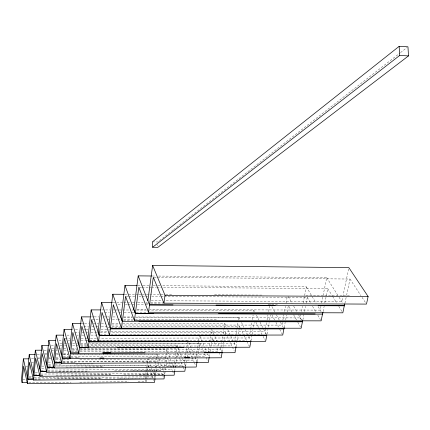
<?xml version="1.0" encoding="UTF-8"?>
<svg xmlns="http://www.w3.org/2000/svg" width="430" height="430" viewBox="0 0 430 430"><rect width="100%" height="100%" fill="white"/><g stroke="black" fill="none" stroke-linecap="round" stroke-linejoin="round"><path stroke-width="0.32" stroke-dasharray="2.15 1.61" d="M145.087 378.722L145.904 372.772M145.996 372.111L147.092 364.172M147.184 363.511L147.818 358.883M138.046 381.625L146.087 381.55L146.442 378.975M146.533 378.33L146.979 375.105M147.065 374.46L147.511 371.24M147.603 370.596L148.312 365.435L55.115 366.032M154.182 374.535L154.461 372.557M154.553 371.902L155.671 363.984M155.762 363.329L156.321 359.373M156.412 358.711L157.068 354.094L71.375 354.471M156.085 371.456L155.144 378.094L148.135 358.84M156.181 370.794L157.305 362.829M163.792 370.149L166.749 349.73L80.265 350.047M139.239 374.637L164.722 374.433L167.109 358.002M173.774 366.865L174.263 363.565M174.36 362.909L176.51 348.402M176.606 347.746L176.999 345.107L89.37 345.36M176.123 362.076L174.859 370.558L166.749 349.73M176.219 361.426L177.482 352.939M184.556 362.017L185.056 358.711M185.158 358.05L187.872 340.205L99.196 340.383M185.712 365.806L187.002 357.362M187.104 356.712L188.394 348.268L189.883 351.842M196.499 353.729L195.693 358.894L184.981 358.953M196.601 353.084L197.311 348.558M197.408 347.913L199.224 336.287M197.139 361.442L199.375 347.187M199.477 346.542L199.988 343.301L90.026 343.581M207.97 352.863L209.641 342.457M209.749 341.807L210.582 336.604M211.001 334.002L211.732 329.45L213.92 334.271M209.297 356.798L210.028 352.267M210.136 351.616L210.867 347.085M210.969 346.435L211.807 341.253M211.909 340.608L212.329 338.018L216.102 346.397M220.848 347.811L221.713 342.56M221.826 341.904L222.692 336.658M223.127 334.029L223.885 329.434M223.992 328.778L224.863 323.532L120.803 323.43M222.267 351.842L223.025 347.3M223.132 346.65L225.073 334.97M225.18 334.32L225.503 332.374L110.999 332.444M234.603 342.441L234.382 343.737L89.838 344.118M234.71 341.796L235.592 336.62M236.032 334.029L236.806 329.498M236.914 328.853L238.016 322.382M238.456 319.791L238.897 317.2L135.735 316.985M236.129 346.548L237.021 341.334M237.134 340.684L237.801 336.771M238.247 334.164L239.252 328.294M239.365 327.644L239.585 326.338L122.813 326.284M249.335 336.658L249.104 337.969L99.873 338.195M249.798 334.029L250.604 329.439M250.717 328.783L251.867 322.226M252.329 319.603L253.136 315.013M253.711 311.734L253.936 310.422L149.43 310.078M250.98 340.872L252.023 334.965M252.136 334.309L252.947 329.719M253.41 327.09L254.221 322.5M266.267 334.395L264.912 331.772L265.385 329.17M265.503 328.52L266.562 322.661M267.035 320.06L267.976 314.851M268.567 311.594L269.863 304.435M267.041 334.153L267.858 329.649M268.331 327.074L269.148 322.575M269.615 320.001L270.551 314.851M282.413 322.511L281.929 325.107L122.469 324.994M282.902 319.92L283.87 314.733M284.477 311.492L285.445 306.305M286.052 303.064L287.267 296.582M284.214 327.579L285.197 322.371M285.687 319.764L286.541 315.206M287.154 311.949L288.261 306.09M301.242 319.576L300.296 317.91L300.925 314.669M301.548 311.427L302.553 306.246M303.182 303.005L306.316 286.81L161.916 285.713M302.881 319.872L303.881 314.722M304.51 311.508L305.51 306.359M306.138 303.139L307.267 297.35L164.432 296.539M320.963 306.219L320.178 310.116L149.925 309.541M321.613 302.967L326.698 277.619L158.326 276.06M323.107 311.513L324.166 306.273M324.827 302.994L327.735 288.578L161.599 287.369M348.585 268.938L341.78 301.656L165.319 300.785M344.941 303.193L346.44 296.012M346.58 295.362L349.993 279.043L157.342 277.307M173.08 230.007L157.74 241.972L152.451 241.891M173.612 229.593L182.073 222.993M182.605 222.579L400.018 52.992M400.545 52.584L406.893 47.628M34.814 374.111L40.162 374.068M40.834 374.062L161.852 373.127L163.373 377.191M40.646 375.299L44 375.272M56.067 375.175L111.053 374.74M123.797 374.637L164.701 374.31M40.657 375.422L44.01 375.395M71.509 375.175L110.403 374.869M29.224 376.207L31.911 376.185M28.842 377.825L31.53 377.803M34.217 377.782L152.435 376.793M34.556 379.007L41.92 378.943M42.591 378.938L102.206 378.427M105.554 378.4L155.123 377.975M34.567 379.131L40.597 379.077M56.674 378.938L102.227 378.545M118.97 378.4L154.477 378.099M22.844 379.787L25.531 379.765M28.821 382.63L71.036 382.243M79.749 382.162L128.661 381.711M48.552 365.994L52.567 365.968M55.244 365.952L182.385 365.14M25.617 366.22L27.627 366.204M41.705 366.118L44.387 366.102M48.413 366.075L52.433 366.048M66.043 367.113L103.651 366.865M147.307 366.575L185.588 366.322L184.362 363.296M85.538 367.113L103.673 366.994M167.48 366.575L184.271 366.462M41.672 368.419L45.026 368.392M47.703 368.376L53.067 368.338M41.162 370.176L45.182 370.144M47.859 370.128L171.823 369.252M47.746 371.364L89.22 371.058M114.638 370.875L160.788 370.536M58.464 371.412L89.236 371.187M132.048 370.875L160.815 370.665M35.26 372.423L37.937 372.407M37.227 354.621L40.576 354.605M45.263 354.589L46.601 354.578M56.642 354.535L58.652 354.53M63.339 354.508L68.026 354.487M63.425 354.809L68.123 354.788M71.482 354.771L207.765 354.164M63.339 356.819L70.047 356.787M70.713 356.782L205.54 356.137L203.949 352.471M38.291 357.986L39.635 357.98M49.031 357.932L50.374 357.927M55.749 357.9L59.103 357.884M71.192 357.825L79.249 357.781M148.404 357.438L167.205 357.346M76.373 357.975L79.056 357.964M31.417 358.819L34.094 358.803M38.109 358.781L39.447 358.776M48.821 358.727L50.831 358.717M56.185 358.69L59.534 358.674M55.712 359.636L59.727 359.614M63.076 359.593L69.106 359.566M79.824 359.507L166.222 359.05M55.04 361.555L60.393 361.522M63.07 361.512L193.602 360.775M31.444 362.221L33.454 362.21M48.208 362.125L51.557 362.108M62.957 362.044L157.493 361.506M63.221 362.737L74.589 362.673M142.825 362.275L164.9 362.146M73.272 362.812L74.61 362.807M48.472 364.162L51.82 364.14M55.169 364.119L61.189 364.086M75.916 363.995L93.987 363.887M166.281 363.447L182.347 363.35M51.24 345.467L54.583 345.457M59.937 345.44L61.941 345.435M64.618 345.43L66.628 345.424M72.648 345.403L77.997 345.392M80.673 345.381L86.693 345.365M80.856 346.36L88.236 346.333M88.908 346.333L231.84 345.903L229.636 341.194M51.783 348.735L53.793 348.725M58.48 348.708L61.157 348.703M63.834 348.692L65.844 348.687M71.869 348.665L76.561 348.649M79.91 348.639L179.02 348.3M72.331 349.654L77.029 349.638M80.383 349.628L220.633 349.122L221.649 351.369M44.064 350.176L46.746 350.165M52.111 350.149L53.449 350.144M56.131 350.133L57.475 350.127M64.177 350.106L66.86 350.095M72.219 350.074L76.916 350.058M68.789 351.778L70.799 351.767M71.471 351.767L77.502 351.74M80.184 351.729L218.257 351.186L216.371 346.994M44.828 353.503L46.838 353.492M56.217 353.455L58.227 353.444M63.586 353.422L67.607 353.406M66.897 335.137L70.246 335.131M76.938 335.126L78.276 335.126M81.625 335.12L84.968 335.12M90.993 335.11L98.357 335.104M65.07 338.249L69.751 338.243M81.13 338.227L84.479 338.222M85.151 338.216L87.156 338.216M90.504 338.211L96.53 338.2M58.889 340.463L61.576 340.458M68.289 340.442L69.633 340.442M72.321 340.436L74.336 340.431M81.055 340.415L89.118 340.404M89.789 340.399L98.524 340.383M86.838 340.565L88.849 340.565M89.515 340.56L98.905 340.544M99.572 340.544L246.385 340.248L243.837 335.029M59.856 343.656L61.866 343.651M64.548 343.645L69.241 343.635M72.595 343.624L77.287 343.613M80.641 343.608L86.005 343.591M80.469 344.14L86.494 344.124M83.888 326.268L88.585 326.268M91.939 326.273L97.981 326.273M101.335 326.273L108.72 326.279M112.074 326.279L120.126 326.284M107.704 327.606L110.386 327.606M111.058 327.606L120.448 327.606M75.47 329.461L78.824 329.461M83.522 329.461L85.538 329.461M86.21 329.461L88.22 329.461M91.579 329.461L94.933 329.461M100.975 329.461L107.688 329.455M108.36 329.455L109.704 329.455M100.776 331.858L107.473 331.852M110.827 331.852L264.912 331.772M74.841 332.465L78.862 332.46M82.211 332.46L87.564 332.454M90.913 332.454L94.933 332.454M95.6 332.449L97.61 332.449M100.287 332.449L107.656 332.444M100.233 334.325L108.29 334.32M110.972 334.314L261.988 334.175L258.946 328.214M91.52 316.894L93.53 316.899M94.202 316.899L98.889 316.91M104.248 316.921L106.93 316.926M107.597 316.926L108.941 316.931M112.956 316.942L116.31 316.948M123.679 316.964L132.386 316.98M123.636 317.56L132.365 317.577M135.724 317.582L300.296 317.91M92.251 319.608L98.965 319.619M107.016 319.635L109.032 319.635M112.386 319.64L117.084 319.651M117.755 319.651L120.443 319.657M123.797 319.662L132.526 319.673M135.208 319.678L217.768 319.812M123.426 320.339L133.472 320.355M81.867 323.392L83.877 323.392M84.549 323.398L88.58 323.398M93.278 323.403L98.647 323.408M101.335 323.414L106.033 323.414M112.074 323.425L120.131 323.43M111.752 324.989L119.121 324.994M137.186 309.498L145.899 309.53M101.867 309.917L109.903 309.944M113.251 309.955L115.261 309.965M115.933 309.965L118.61 309.976M119.282 309.976L121.964 309.987M122.631 309.987L129.333 310.008M132.01 310.019L133.354 310.025M136.702 310.035L146.748 310.068M104.71 312.449L109.403 312.459M113.423 312.476L114.762 312.476M118.787 312.486L120.798 312.492M124.146 312.502L134.117 312.454M136.208 312.54L147.603 312.572M151.231 300.715L161.965 300.769M112.972 302.408L123.044 302.457M123.716 302.462L129.758 302.489M132.445 302.5L137.148 302.521M137.82 302.526L143.19 302.548M145.877 302.564L147.221 302.569M150.575 302.586L162.664 302.639M145.931 303.86L149.952 303.876M150.624 303.881L163.368 303.935M268.008 304.392L277.398 304.435M118.013 304.719L121.368 304.736M125.388 304.752L127.404 304.757M128.076 304.762L131.429 304.779M132.096 304.779L134.112 304.789M137.466 304.8L144.84 304.832M145.512 304.838L148.194 304.848M124.85 294.308L138.234 294.389M138.906 294.389L141.583 294.405M142.255 294.41L145.598 294.432M146.27 294.437L148.947 294.453M149.619 294.453L160.325 294.518M160.997 294.523L165.061 294.502M165.727 294.507L173.107 294.55M214.543 294.846L262.332 295.087M305.934 295.351L350.885 295.625M126.21 296.318L128.226 296.329M128.893 296.334L134.929 296.372M138.954 296.394L141.637 296.41M142.303 296.41L144.985 296.426M145.657 296.431L147.667 296.442M151.693 296.463L160.411 296.512M161.083 296.517L163.766 296.533M137.734 285.531L142.438 285.568M143.109 285.574L149.156 285.617M153.182 285.649L157.213 285.676M157.885 285.681L161.245 285.708M139.497 287.208L141.502 287.224M142.174 287.229L150.882 287.294M151.553 287.299L156.24 287.331M156.912 287.337L160.933 287.364M152.29 276.006L155.644 276.033M153.983 277.275L156.671 277.296M349.993 279.043L360.947 295.684M362.055 297.366L365.742 302.967M326.698 277.619L338.69 296.662M339.044 297.227L342.925 303.387M327.735 288.578L332.229 295.808M332.578 296.361L336.728 303.032M338.781 306.327L342.156 311.745M306.316 286.81L316.109 303.214M318.135 306.612L321.21 311.841M307.267 297.35L310.562 302.93M312.535 306.278L315.83 311.858M317.818 315.228L320.474 319.726M288.159 296.431L292.056 303.306M293.685 306.171L296.931 311.9M298.56 314.765L301.484 319.92M289.035 306.606L291.981 311.852M293.62 314.765L296.566 320.017M297.813 322.237L300.565 327.139M270.728 304.3L271.669 306.042M271.986 306.622L274.813 311.858M276.382 314.765L279.215 320.001M280.473 322.328L283.3 327.563M271.851 314.69L274.684 319.99M275.947 322.344L278.463 327.058M279.693 329.353L282.128 333.906M253.936 310.422L254.549 311.605M256.382 315.158L258.828 319.893M260.048 322.263L263.407 328.773M263.714 329.364L266.767 335.287M255.898 322.258L258.64 327.622M263.122 336.384L265.095 340.254M238.897 317.2L240.058 319.56M241.515 322.511L243.842 327.225M245.009 329.584L247.336 334.303M248.497 336.663L250.83 341.382M239.585 326.338L240.155 327.499M240.434 328.079L243.552 334.454M246.954 341.409L249.228 346.064M224.863 323.532L226.572 327.149M227.712 329.563L230.566 335.594M230.851 336.195L235.984 347.053M225.503 332.374L226.33 334.137M227.432 336.491L229.362 340.608M232.372 347.031L234.226 350.993M215.016 336.679L222.127 352.353M218.795 352.385L220.418 355.986M199.955 336.201L204.954 347.66M205.218 348.262L206.534 351.278M207.588 353.691L209.163 357.308M199.988 343.301L203.686 351.858M206.045 357.303L207.561 360.808M187.872 340.205L188.636 342.017M188.888 342.624L197.01 361.958M190.13 352.439L191.866 356.61M192.113 357.201L194.08 361.915M194.317 362.485L195.736 365.898M176.999 345.107L180.186 352.987M180.433 353.594L182.395 358.443M182.643 359.05L184.115 362.689M184.352 363.339L185.405 365.935M177.73 353.551L179.202 357.212M179.444 357.819L180.917 361.479M181.159 362.092L182.874 366.36M183.121 366.973L184.346 370.02M167.437 357.943L168.818 361.512M169.049 362.108L172.279 370.44M172.511 371.036L173.666 374.009M157.068 354.094L158.686 358.383M158.917 358.996L160.535 363.285M160.766 363.898L162.153 367.575M162.384 368.188L164.722 374.433M157.955 362.726L159.331 366.398M159.557 367.01L160.707 370.069M148.312 365.435L153.8 380.571M145.485 379.857L146.087 381.55M157.821 244.649L157.858 245.987"/><path stroke-width="0.64" d="M28.735 358.83L23.381 358.856L21.5 379.798L22.118 382.689L27.482 382.641M22.118 382.689L23.602 366.231L27.434 383.651L154.488 382.458L155.031 378.615M27.214 376.223L29.197 354.659L35.222 354.632M27.434 383.651L29.433 362.232L33.492 380.077L164.029 378.932L164.604 374.971M33.255 372.439L35.351 350.208L41.382 350.187M33.492 380.077L33.938 375.352L39.974 375.304M39.99 375.428L33.954 375.476L35.604 358.002L39.915 376.288L174.128 375.202L174.747 371.031M39.662 368.429L41.877 345.494L48.563 345.473M39.915 376.288L40.388 371.412L46.408 371.369M46.424 371.498L40.404 371.541L42.151 353.514L46.736 372.267L184.835 371.24L185.491 366.94M46.467 364.172L48.81 340.479L55.529 340.469M46.736 372.267L49.101 348.741L53.992 367.989L196.209 367.037L197.01 361.958M53.702 359.647L56.19 335.147L63.549 335.142M53.992 367.989L54.524 362.786L61.882 362.743M61.898 362.882L54.54 362.925L56.502 343.667L61.727 363.431L208.319 362.56L209.163 357.308M61.409 354.82L64.059 329.461L72.111 329.461M61.727 363.431L62.291 358.045L70.337 358.007M70.359 358.147L62.307 358.185L64.398 338.254L69.988 358.561L221.224 357.787L222.127 352.353M69.649 349.665L72.466 323.381L81.195 323.392M69.988 358.561L70.59 352.982L78.636 352.949M78.658 353.094L70.606 353.127L72.837 332.465L78.83 353.347L235.022 352.686L235.984 347.053M78.464 344.145L81.474 316.872L90.182 316.894M78.83 353.347L81.872 326.268L88.322 347.752L91.579 319.608L98.529 341.732L102.034 312.443L109.548 335.233L282.741 335.045L283.929 328.724L110.343 328.719L109.548 335.233M100.523 309.917L91.144 309.885L87.919 338.227L89.031 341.893L250.862 341.527M112.3 302.408L101.561 302.36L98.094 331.858L99.292 335.637L266.804 335.438M109.069 324.989L112.8 294.233L124.179 294.303M284.214 327.579L283.972 328.885L110.37 328.88L113.316 304.698L121.47 328.208L301.177 328.23L302.457 321.64L139.067 321.425M137.062 285.525L124.974 285.434L120.948 317.555L122.356 321.575L302.505 321.801L302.758 320.517M121.47 328.208L122.324 321.404L112.8 294.233M122.356 321.575L125.544 296.318L134.407 320.576L321.14 320.85L322.527 313.964M151.618 276.001L138.202 275.872L133.838 309.487L135.369 313.637L322.581 314.137L322.973 312.169M134.407 320.576L138.825 287.208L148.506 312.266L342.828 312.83L344.339 305.628L318.135 305.515M147.877 300.699L152.628 265.45L348.854 267.627L368.123 296.533L366.478 304.091L163.927 303.171L153.316 277.269L148.506 312.266M163.927 303.171L165.034 295.335L152.628 265.45M250.83 341.382L249.798 347.225L79.496 347.709L72.466 323.381M344.801 303.849L344.392 305.805L149.554 304.988L138.202 275.872M399.147 46.349L152.451 241.891L152.602 247.25L157.896 247.325L408.5 55.9L407.952 46.805L399.147 46.349L399.685 55.459L152.602 247.25M27.853 379.066L33.212 379.018M33.895 379.136L27.869 379.185L23.381 358.856M47.235 367.236L53.954 367.193M53.97 367.322L47.252 367.365L41.877 345.494M99.868 357.996L103.893 357.975M184.379 357.572L189.743 357.545M79.475 347.558L88.204 347.531M117.089 347.44L183.588 347.225M102.775 352.847L110.822 352.815M204.696 352.428L214.753 352.385M102.797 352.992L145.044 352.815M204.723 352.568L222.159 352.492M153.456 313.508L135.337 313.459L124.974 285.434M218.531 313.685L315.147 313.943M149.522 304.805L173.032 304.902M216.027 305.085L275.141 305.332M165.034 295.335L368.123 296.533M399.685 55.459L408.5 55.9M101.561 302.36L110.37 328.88M91.144 309.885L99.271 335.475L266.767 335.287L265.659 341.361L89.01 341.737L81.474 316.872M64.059 329.461L70.606 353.127M56.19 335.147L62.307 358.185M48.81 340.479L54.54 362.925M35.351 350.208L40.404 371.541M29.197 354.659L33.954 375.476"/></g></svg>
